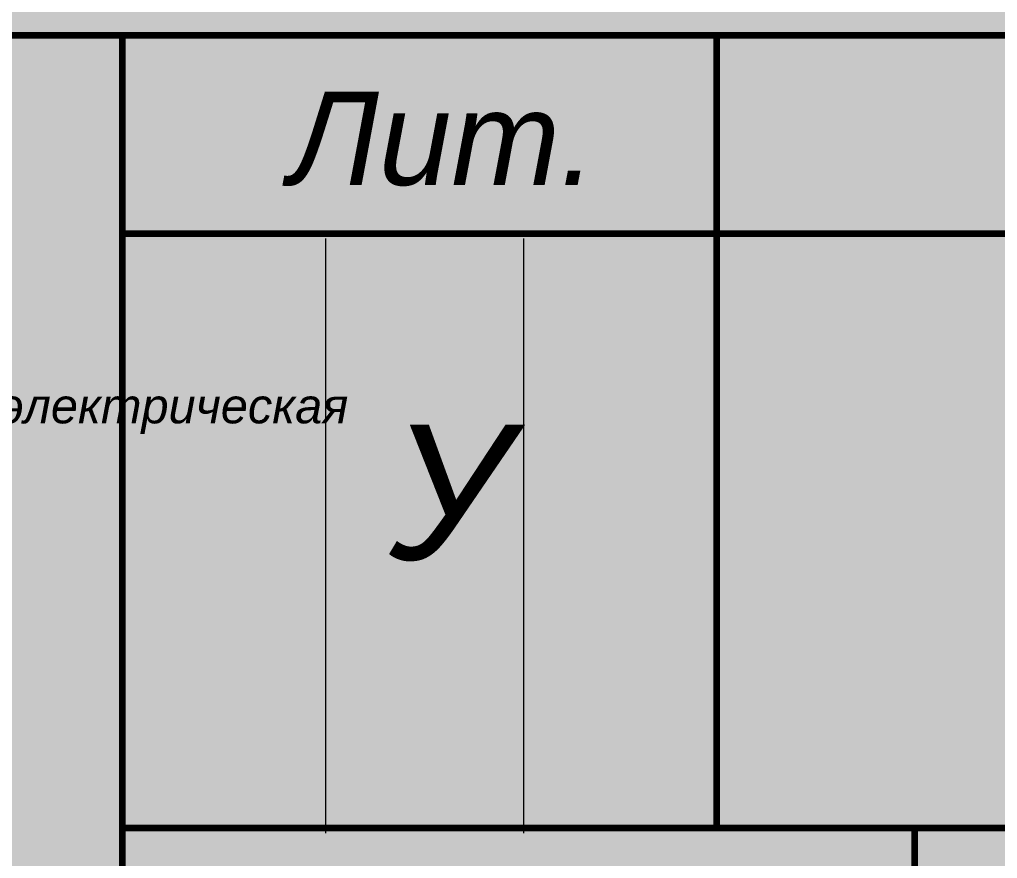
# Model space of a CAD drawing. Header units: millimetres. Extents: x 0 to 209, y 3 to 297.
# Drawn here: x 148.93 to 173.79, y 26.72 to 48.04 of the extents above; entities that cross this region are included whole.
import ezdxf
from ezdxf.xclip import XClip

# ---------------------------------------------------------------- set-up
doc = ezdxf.new("R2010")
doc.units = ezdxf.units.MM
doc.header["$MEASUREMENT"] = 0
doc.layers.get('0').update_dxf_attribs({"linetype": 'CONTINUOUS'})
doc.styles.add('Arial$201', font='ariali.ttf', dxfattribs={"oblique": 15, "height": 6.046377})

# ---------------------------------------------------------------- blocks, each defined once
blk = doc.blocks.new('MF286C030')
at = {"color": 0, "linetype": 'Continuous', "lineweight": 100, "true_color": 0x000007}
blk.add_lwpolyline([(151.538, 47.641), (151.538, 7.337), (151.538, 7.337)], dxfattribs=at)

msp = doc.modelspace()

# ---------------------------------------------------------------- hatches: boundary and pattern name
at = {"true_color": 0xffffff}
msp.add_hatch(color=0, dxfattribs=at).paths.add_polyline_path([(-0.131, 297.01), (-0.131, 2.547), (208.442, 2.547), (208.442, 297.01)])
msp.add_hatch(color=0, dxfattribs=at).paths.add_polyline_path([(-0.131, 297.01), (-0.131, 2.547), (208.442, 2.547), (208.442, 297.01)])
at = {"true_color": 0x000007}
for points in [[(171.468, 43.868), (171.878, 45.853), (172.206, 45.853), (172.403, 44.557), (172.403, 44.557), (172.407, 44.536), (172.411, 44.516), (172.415, 44.495), (172.418, 44.475), (172.422, 44.454), (172.425, 44.434), (172.428, 44.414), (172.431, 44.393), (172.434, 44.373), (172.437, 44.353), (172.439, 44.333), (172.442, 44.313), (172.445, 44.293), (172.447, 44.273), (172.449, 44.253), (172.452, 44.234), (172.454, 44.214), (172.456, 44.195), (172.458, 44.175), (172.46, 44.156), (172.462, 44.137), (172.465, 44.118), (172.467, 44.1), (172.469, 44.081), (172.469, 44.081), (172.475, 44.098), (172.482, 44.115), (172.489, 44.133), (172.497, 44.151), (172.506, 44.17), (172.514, 44.189), (172.523, 44.209), (172.533, 44.229), (172.543, 44.25), (172.553, 44.271), (172.564, 44.293), (172.575, 44.315), (172.587, 44.338), (172.598, 44.361), (172.611, 44.385), (172.623, 44.409), (172.636, 44.434), (172.649, 44.459), (172.662, 44.485), (172.675, 44.512), (172.689, 44.539), (172.703, 44.566), (172.717, 44.594), (172.731, 44.622), (173.436, 45.853), (173.765, 45.853), (173.354, 43.868), (173.092, 43.868), (173.305, 44.836), (173.305, 44.836), (173.31, 44.863), (173.314, 44.89), (173.32, 44.917), (173.326, 44.945), (173.332, 44.973), (173.338, 45.002), (173.345, 45.031), (173.353, 45.06), (173.36, 45.089), (173.368, 45.119), (173.377, 45.15), (173.385, 45.18), (173.394, 45.211), (173.403, 45.242), (173.412, 45.274), (173.422, 45.306), (173.432, 45.338), (173.441, 45.371), (173.451, 45.404), (173.461, 45.437), (173.471, 45.471), (173.482, 45.505), (173.492, 45.539), (173.502, 45.574), (173.502, 45.574), (173.496, 45.557), (173.489, 45.541), (173.482, 45.525), (173.475, 45.508), (173.467, 45.492), (173.46, 45.475), (173.451, 45.459), (173.443, 45.442), (173.435, 45.425), (173.426, 45.409), (173.417, 45.392), (173.408, 45.375), (173.398, 45.358), (173.389, 45.341), (173.379, 45.324), (173.37, 45.307), (173.36, 45.289), (173.35, 45.272), (173.34, 45.254), (173.33, 45.236), (173.32, 45.218), (173.309, 45.2), (173.299, 45.182), (173.289, 45.164), (172.551, 43.868), (172.305, 43.868), (172.091, 45.131), (172.091, 45.131), (172.089, 45.145), (172.088, 45.16), (172.086, 45.176), (172.084, 45.191), (172.083, 45.207), (172.082, 45.223), (172.08, 45.239), (172.079, 45.256), (172.078, 45.272), (172.077, 45.289), (172.076, 45.306), (172.075, 45.324), (172.074, 45.341), (172.073, 45.359), (172.072, 45.377), (172.071, 45.395), (172.07, 45.413), (172.068, 45.431), (172.067, 45.449), (172.066, 45.467), (172.064, 45.486), (172.062, 45.504), (172.061, 45.523), (172.059, 45.541), (172.059, 45.541), (172.056, 45.521), (172.054, 45.5), (172.052, 45.48), (172.049, 45.461), (172.046, 45.441), (172.044, 45.422), (172.041, 45.403), (172.038, 45.384), (172.035, 45.365), (172.032, 45.347), (172.029, 45.329), (172.026, 45.311), (172.023, 45.294), (172.02, 45.277), (172.017, 45.261), (172.014, 45.245), (172.011, 45.229), (172.008, 45.214), (172.005, 45.199), (172.002, 45.184), (172, 45.17), (171.997, 45.157), (171.995, 45.144), (171.993, 45.131), (171.73, 43.868), (171.468, 43.868), (171.73, 43.868)], [(161.724, 43.868), (161.773, 44.147), (162.052, 44.147), (162.003, 43.868)]]:
    msp.add_hatch(color=0, dxfattribs=at).paths.add_polyline_path(points)

# ---------------------------------------------------------------- linework, layer by layer
at = {"color": 0, "linetype": 'Continuous', "lineweight": 100, "true_color": 0x000007}
for points in [[(201.913, 47.641), (81.002, 47.641), (81.002, 47.641)], [(166.645, 47.641), (166.645, 27.497), (166.645, 27.497)], [(151.538, 42.605), (201.913, 42.605), (201.913, 42.605)], [(151.538, 27.497), (201.913, 27.497), (201.913, 27.497)], [(171.681, 27.497), (171.681, 22.461), (171.681, 22.461)]]:
    msp.add_lwpolyline(points, dxfattribs=at)
at = {"color": 0, "linetype": 'Continuous', "lineweight": 20, "true_color": 0x000007}
for points in [[(156.705, 42.474), (156.705, 27.366), (156.705, 27.366)], [(161.741, 42.474), (161.741, 27.366), (161.741, 27.366)]]:
    msp.add_lwpolyline(points, dxfattribs=at)

# ---------------------------------------------------------------- block references
at = {"color": 0, "true_color": 0xffffff}
ref = msp.add_blockref('MF286C030', (0, 0), dxfattribs=at)
XClip(ref).set_block_clipping_path([(0, 2.5305243446), (208.6552434457, 297.01)])

# ---------------------------------------------------------------- texts
at = {"color": 0, "true_color": 0x000007, "style": 'Arial$201'}
for s, height, p in [('Лит.', 2.3754, (155.786, 43.835)), (' ОЧУС. Схема электрическая', 0.8859, (139.825, 37.78)), ('У', 3.423, (158.329, 34.32))]:
    msp.add_text(s, height=height, dxfattribs=at).set_placement(p)

doc.saveas('drawing.dxf')
